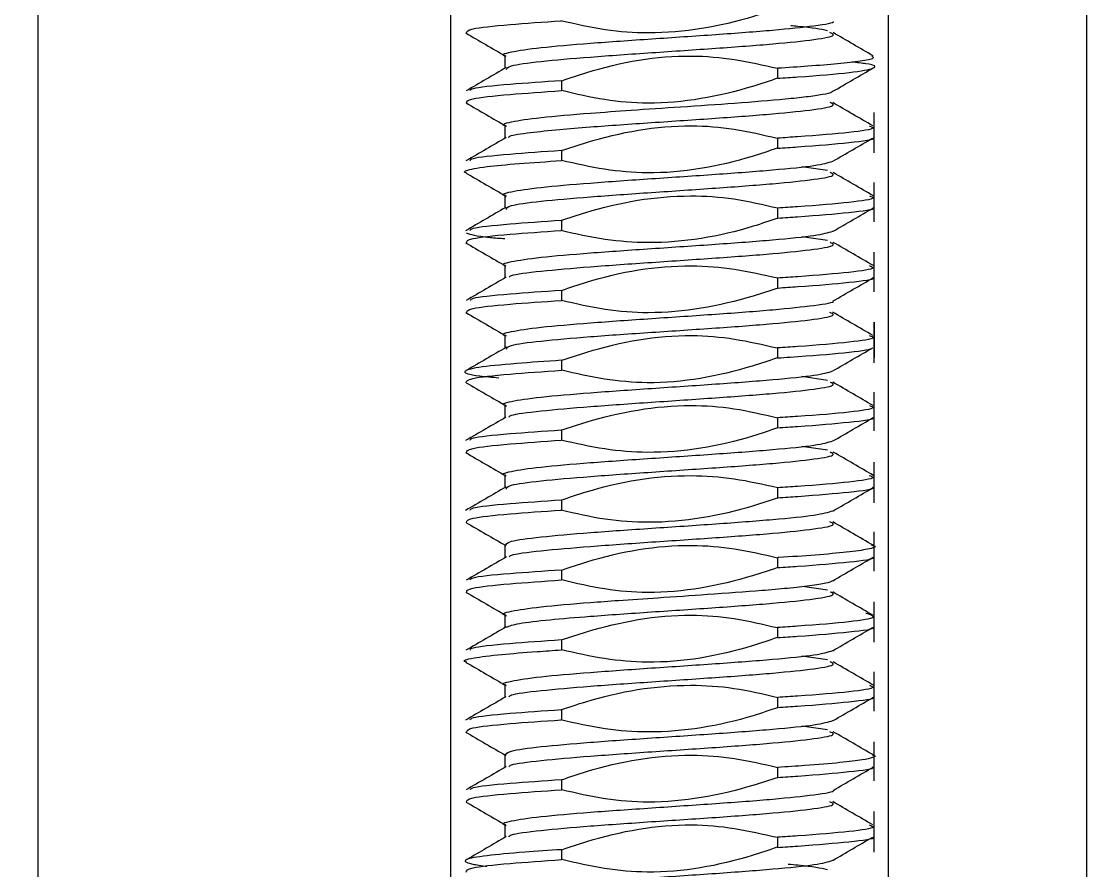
# Model space of a CAD drawing. Header units: millimetres. Extents: x 2 to 1187, y 2 to 839.
# Drawn here: x 188.438 to 190.346, y 438.356 to 439.875 of the extents above; entities that cross this region are included whole.
import ezdxf

# ---------------------------------------------------------------- set-up
doc = ezdxf.new("R2010")
doc.units = ezdxf.units.MM

msp = doc.modelspace()

# ---------------------------------------------------------------- hatches: boundary and pattern name
h = msp.add_hatch()
h.set_pattern_fill('ANSI31', color=256, scale=0.3)
h.paths.add_polyline_path([(600.3858, 723.2245), (600.3858, 724.6149), (599.1608, 724.6149, 0.414214), (598.8858, 724.3399), (598.8858, 719.8899, 0.414214), (599.1608, 719.6149), (600.3858, 719.6149), (600.3858, 721.0053, -0.444966)])
h.paths.add_polyline_path([(648.8858, 724.3399, 0.414214), (648.6108, 724.6149), (647.8858, 724.6149), (647.3858, 724.6149), (647.3858, 723.2245, -0.444966), (647.3858, 721.0053), (647.3858, 719.6149), (648.6108, 719.6149, 0.414214), (648.8858, 719.8899)])
h.paths.add_polyline_path([(648.8858, 681.5899, 0.414214), (648.6108, 681.8649), (647.3858, 681.8649), (647.3858, 680.4745, -0.444966), (647.3858, 678.2553), (647.3858, 676.8649), (648.6108, 676.8649, 0.414214), (648.8858, 677.1399)])
h.paths.add_polyline_path([(600.3858, 678.2553, -0.444966), (600.3858, 680.4745), (600.3858, 681.8649), (599.1608, 681.8649, 0.414214), (598.8858, 681.5899), (598.8858, 677.1399, 0.414214), (599.1608, 676.8649), (600.1358, 676.8649), (600.3858, 676.8649)])
h.paths.add_polyline_path([(204.0979, 197.9237, 0.414214), (203.8229, 198.1987), (203.0979, 198.1987), (202.5979, 198.1987), (202.5979, 196.8084, -0.212442), (203.0916, 195.6987, -0.212442), (202.5979, 194.5891), (202.5979, 193.1987), (203.8229, 193.1987, 0.414214), (204.0979, 193.4737)])
h.paths.add_polyline_path([(155.5979, 198.1987), (154.3729, 198.1987, 0.414214), (154.0979, 197.9237), (154.0979, 193.4737, 0.414214), (154.3729, 193.1987), (155.5979, 193.1987), (155.5979, 194.5891, -0.212442), (155.1041, 195.6987, -0.212442), (155.5979, 196.8084)])
h.paths.add_polyline_path([(155.5979, 154.0584), (155.5979, 155.4487), (154.3729, 155.4487, 0.414214), (154.0979, 155.1737), (154.0979, 150.7237, 0.414214), (154.3729, 150.4487), (155.3479, 150.4487), (155.5979, 150.4487), (155.5979, 151.8391, -0.444966)])
h.paths.add_polyline_path([(204.0979, 155.1737, 0.414214), (203.8229, 155.4487), (202.5979, 155.4487), (202.5979, 154.0584, -0.212442), (203.0916, 152.9487, -0.212442), (202.5979, 151.8391), (202.5979, 150.4487), (203.8229, 150.4487, 0.414214), (204.0979, 150.7237)])
h = msp.add_hatch()
h.set_pattern_fill('ANSI31', color=256, scale=0.3, angle=90)
h.paths.add_polyline_path([(159.0979, 197.9237, 0.414214), (158.8229, 198.1987), (157.5979, 198.1987), (157.5979, 196.8084, -0.212442), (158.0916, 195.6987, -0.212442), (157.5979, 194.5891), (157.5979, 193.1987), (158.8229, 193.1987, 0.414214), (159.0979, 193.4737)])
h.paths.add_polyline_path([(200.5979, 196.8084), (200.5979, 198.1987), (199.3729, 198.1987, 0.414214), (199.0979, 197.9237), (199.0979, 193.4737, 0.414214), (199.3729, 193.1987), (200.3479, 193.1987), (200.5979, 193.1987), (200.5979, 194.5891, -0.444966)])
h.paths.add_polyline_path([(157.5979, 154.0584), (157.5979, 155.4487), (158.8229, 155.4487), (159.0979, 155.4487), (159.0979, 150.4487), (158.8229, 150.4487), (157.5979, 150.4487), (157.5979, 151.8391, 0.444966)])
h.paths.add_polyline_path([(200.5979, 154.0584), (200.5979, 155.4487), (199.3729, 155.4487, 0.414214), (199.0979, 155.1737), (199.0979, 150.7237, 0.414214), (199.3729, 150.4487), (200.5979, 150.4487), (200.5979, 151.8391, -0.444966)])
h.paths.add_polyline_path([(603.8858, 724.3399, 0.414214), (603.6108, 724.6149), (602.3858, 724.6149), (602.3858, 723.2245, -0.444966), (602.3858, 721.0053), (602.3858, 719.6149), (603.6108, 719.6149, 0.414214), (603.8858, 719.8899)])
h.paths.add_polyline_path([(645.3858, 724.6149), (644.1608, 724.6149, 0.414214), (643.8858, 724.3399), (643.8858, 719.8899, 0.414214), (644.1608, 719.6149), (645.1358, 719.6149), (645.3858, 719.6149), (645.3858, 721.0053, -0.444966), (645.3858, 723.2245)])
h.paths.add_polyline_path([(645.3858, 680.4745), (645.3858, 681.8649), (644.1608, 681.8649, 0.414214), (643.8858, 681.5899), (643.8858, 677.1399, 0.414214), (644.1608, 676.8649), (645.3858, 676.8649), (645.3858, 678.2553, -0.444966)])
h.paths.add_polyline_path([(603.8858, 681.5899, 0.414214), (603.6108, 681.8649), (602.6358, 681.8649), (602.3858, 681.8649), (602.3858, 680.4745, -0.444966), (602.3858, 678.2553), (602.3858, 676.8649), (603.6108, 676.8649, 0.414214), (603.8858, 677.1399)])

# ---------------------------------------------------------------- linework, layer by layer
at = {"color": 7, "linetype": 'Continuous', "lineweight": 25}
for p, q in [((188.4678, 440.6266), (188.4678, 435.3766)), ((190.3436, 440.6266), (190.3436, 435.3766)), ((189.206, 440.6203), (189.206, 435.3766)), ((189.9898, 435.3766), (189.9898, 440.6203)), ((189.3035, 439.8147), (189.3035, 439.7911)), ((189.7914, 439.7734), (189.7914, 439.7911)), ((189.4044, 439.769), (189.4044, 439.7511)), ((189.9638, 439.6397), (189.9638, 439.7121)), ((189.3035, 439.6897), (189.3035, 439.666)), ((189.7914, 439.6483), (189.7914, 439.6662)), ((189.4044, 439.644), (189.4044, 439.6262)), ((189.8806, 439.6082), (189.8343, 439.615)), ((189.9638, 439.5168), (189.9638, 439.5871)), ((189.3035, 439.5647), (189.3035, 439.5414)), ((189.7914, 439.5233), (189.7914, 439.5412)), ((189.4044, 439.519), (189.4044, 439.5012)), ((189.8805, 439.4832), (189.8344, 439.49)), ((189.9638, 439.3917), (189.9638, 439.4621)), ((189.3035, 439.4397), (189.3035, 439.4163)), ((189.7914, 439.3983), (189.7914, 439.4161)), ((189.4044, 439.394), (189.4044, 439.3761)), ((189.9638, 439.2733), (189.9638, 439.3371)), ((189.9638, 439.3371), (189.9638, 439.2733)), ((189.9638, 439.2647), (189.9638, 439.3371)), ((189.3035, 439.3147), (189.3035, 439.2909)), ((189.7914, 439.2734), (189.7914, 439.2912)), ((189.4044, 439.269), (189.4044, 439.2511)), ((189.8806, 439.2332), (189.8345, 439.24)), ((189.9638, 439.1427), (189.9638, 439.2121)), ((189.3035, 439.1899), (189.3035, 439.1662)), ((189.7914, 439.1483), (189.7914, 439.1662)), ((189.4044, 439.144), (189.4044, 439.1262)), ((189.8805, 439.1082), (189.8345, 439.115)), ((189.9638, 439.0143), (189.9638, 439.0871)), ((189.3035, 439.0647), (189.3035, 439.0415)), ((189.7914, 439.0233), (189.7914, 439.0412)), ((189.4044, 439.019), (189.4044, 439.0011)), ((189.9638, 438.8922), (189.9638, 438.9621)), ((189.3035, 438.9397), (189.3035, 438.916)), ((189.7914, 438.8984), (189.7914, 438.9161)), ((189.9615, 438.9165), (189.9619, 438.9167)), ((189.4044, 438.894), (189.4044, 438.8761)), ((189.8806, 438.8582), (189.8357, 438.8648)), ((189.9638, 438.7651), (189.9638, 438.8371)), ((189.3035, 438.8148), (189.3035, 438.791)), ((189.7914, 438.7733), (189.7914, 438.7912)), ((189.4044, 438.769), (189.4044, 438.7512)), ((189.8806, 438.7332), (189.8343, 438.74)), ((189.9638, 438.6414), (189.9638, 438.7121)), ((189.3035, 438.6897), (189.3035, 438.6665)), ((189.7914, 438.6483), (189.7914, 438.6662)), ((189.4044, 438.644), (189.4044, 438.6262)), ((189.8805, 438.6082), (189.8345, 438.615)), ((189.9638, 438.5172), (189.9638, 438.5871)), ((189.3035, 438.5647), (189.3035, 438.5413)), ((189.7914, 438.5233), (189.7914, 438.5411)), ((189.4044, 438.519), (189.4044, 438.5011)), ((189.9638, 438.3893), (189.9638, 438.4621)), ((189.3035, 438.4397), (189.3035, 438.4159)), ((189.7914, 438.3981), (189.7914, 438.4162)), ((189.4044, 438.394), (189.4044, 438.3761)), ((189.235, 438.3761), (189.2342, 438.3757))]:
    msp.add_line(p, q, dxfattribs=at)
at = {"color": 7, "linetype": 'Continuous', "lineweight": 18}
msp.add_circle((179.0979, 455.6266), 42.7508, dxfattribs=at)
at = {"color": 7, "linetype": 'Continuous', "lineweight": 25}
msp.add_arc((179.0979, 455.6266), 56.25, 154.83497, 352.33774, dxfattribs=at)
for points, knots in [([(189.7926, 439.8984), (189.7777, 439.8934), (189.703, 439.868), (189.5977, 439.85), (189.4814, 439.858), (189.4299, 439.87), (189.4035, 439.8761)], [0, 0, 0, 0, 0.118954, 0.599022, 0.79519, 1, 1, 1, 1]), ([(189.2349, 439.8543), (189.2353, 439.8567), (189.2363, 439.8618), (189.3016, 439.8691), (189.3717, 439.8739), (189.4041, 439.8761)], [0, 0, 0, 0, 0.33721, 0.694369, 1, 1, 1, 1]), ([(189.3052, 439.8126), (189.3052, 439.8126), (189.2937, 439.8152), (189.3113, 439.8204), (189.3615, 439.8282), (189.453, 439.836), (189.5652, 439.8438), (189.6823, 439.8516), (189.788, 439.8595), (189.8593, 439.8673), (189.8939, 439.8725), (189.8906, 439.8751), (189.8906, 439.8751)], [0, 0, 0, 0, 0.000035, 0.124995, 0.249955, 0.374914, 0.499874, 0.624834, 0.749794, 0.874754, 0.999714, 1, 1, 1, 1]), ([(189.8805, 439.8583), (189.8678, 439.8609), (189.8534, 439.8638), (189.8189, 439.8668), (189.8146, 439.8672)], [0, 0, 0, 0, 0.874399, 1, 1, 1, 1]), ([(189.2333, 439.8543), (189.2453, 439.8473), (189.2692, 439.8334), (189.2932, 439.8195), (189.3052, 439.8126)], [0, 0, 0, 0, 0.500254, 1, 1, 1, 1]), ([(189.3065, 439.7888), (189.3068, 439.7911), (189.3077, 439.796), (189.3632, 439.8035), (189.4527, 439.8113), (189.5654, 439.8192), (189.6827, 439.827), (189.7876, 439.8348), (189.8617, 439.8426), (189.8972, 439.8493), (189.8881, 439.8534), (189.8848, 439.8549)], [0, 0, 0, 0, 0.10335, 0.221723, 0.340097, 0.45846, 0.576822, 0.695185, 0.813546, 0.931907, 1, 1, 1, 1]), ([(189.962, 439.8133), (189.9501, 439.8203), (189.9261, 439.8342), (189.9022, 439.8481), (189.8903, 439.855)], [0, 0, 0, 0, 0.5001656, 1, 1, 1, 1]), ([(189.4054, 439.769), (189.4202, 439.7741), (189.4949, 439.7996), (189.6001, 439.8183), (189.7151, 439.8084), (189.7655, 439.7969), (189.7909, 439.7911)], [0, 0, 0, 0, 0.119995, 0.604701, 0.800372, 1, 1, 1, 1]), ([(189.9597, 439.8133), (189.9616, 439.8119), (189.9658, 439.8087), (189.9428, 439.804), (189.902, 439.7993), (189.8503, 439.795), (189.8097, 439.7923), (189.7913, 439.7911)], [0, 0, 0, 0, 0.194868, 0.422979, 0.636227, 0.834597, 1, 1, 1, 1]), ([(189.3059, 439.7925), (189.294, 439.7856), (189.2701, 439.7717), (189.2462, 439.7578), (189.2342, 439.7508)], [0, 0, 0, 0, 0.499799, 1, 1, 1, 1]), ([(189.7913, 439.7734), (189.8035, 439.7742), (189.8551, 439.7775), (189.9277, 439.7836), (189.9691, 439.7914), (189.9664, 439.7976), (189.933, 439.8012), (189.9238, 439.8022)], [0, 0, 0, 0, 0.083712, 0.354673, 0.625632, 0.896591, 1, 1, 1, 1]), ([(189.8902, 439.75), (189.9022, 439.757), (189.9261, 439.7709), (189.95, 439.7848), (189.962, 439.7917)], [0, 0, 0, 0, 0.49973, 1, 1, 1, 1]), ([(189.4047, 439.769), (189.3724, 439.7668), (189.3026, 439.7619), (189.2442, 439.7559), (189.2417, 439.7521), (189.2409, 439.7509)], [0, 0, 0, 0, 0.370085, 0.800578, 1, 1, 1, 1]), ([(189.7911, 439.7733), (189.7763, 439.7683), (189.7014, 439.7434), (189.5966, 439.7238), (189.4814, 439.7333), (189.4308, 439.7452), (189.4053, 439.7512)], [0, 0, 0, 0, 0.119884, 0.603492, 0.799483, 1, 1, 1, 1]), ([(189.2346, 439.7291), (189.2351, 439.7316), (189.236, 439.7367), (189.3017, 439.7441), (189.3721, 439.7489), (189.4047, 439.7512)], [0, 0, 0, 0, 0.341021, 0.695427, 1, 1, 1, 1]), ([(189.3056, 439.6875), (189.3054, 439.6875), (189.2937, 439.6902), (189.3113, 439.6954), (189.3616, 439.7032), (189.4435, 439.7102), (189.5317, 439.7165), (189.6213, 439.7225), (189.7195, 439.7292), (189.7953, 439.7353), (189.8448, 439.7405), (189.873, 439.7447), (189.8884, 439.7479), (189.8891, 439.7497), (189.8893, 439.7501)], [0, 0, 0, 0, 0.001468, 0.125966, 0.250463, 0.374961, 0.459323, 0.555188, 0.662524, 0.781297, 0.84528, 0.912153, 0.981913, 1, 1, 1, 1]), ([(189.2342, 439.7291), (189.2462, 439.7222), (189.2701, 439.7083), (189.294, 439.6944), (189.306, 439.6874)], [0, 0, 0, 0, 0.5002502, 1, 1, 1, 1]), ([(189.3098, 439.6672), (189.31, 439.6681), (189.3106, 439.6712), (189.3444, 439.676), (189.3959, 439.6815), (189.4682, 439.6874), (189.565, 439.6941), (189.6823, 439.7019), (189.7873, 439.7097), (189.8615, 439.7175), (189.897, 439.7242), (189.8882, 439.7283), (189.885, 439.7297)], [0, 0, 0, 0, 0.0440608, 0.1465094, 0.2340712, 0.3066979, 0.4313787, 0.5560695, 0.6807608, 0.8054526, 0.9301449, 1, 1, 1, 1]), ([(189.9615, 439.6882), (189.9496, 439.6951), (189.9257, 439.709), (189.9018, 439.7229), (189.8898, 439.7299)], [0, 0, 0, 0, 0.500247, 1, 1, 1, 1]), ([(189.4048, 439.644), (189.4196, 439.649), (189.4944, 439.6739), (189.5993, 439.6935), (189.7144, 439.684), (189.7649, 439.6721), (189.7905, 439.6661)], [0, 0, 0, 0, 0.119924, 0.60371, 0.799646, 1, 1, 1, 1]), ([(189.9551, 439.6883), (189.9587, 439.6869), (189.9693, 439.683), (189.9251, 439.6764), (189.855, 439.6704), (189.8033, 439.667), (189.7911, 439.6662)], [0, 0, 0, 0, 0.184317, 0.537759, 0.891202, 1, 1, 1, 1]), ([(189.3056, 439.6673), (189.2937, 439.6603), (189.2698, 439.6464), (189.2458, 439.6325), (189.2338, 439.6256)], [0, 0, 0, 0, 0.49973, 1, 1, 1, 1]), ([(189.791, 439.6483), (189.8033, 439.6491), (189.8551, 439.6524), (189.9226, 439.6585), (189.9659, 439.6637), (189.9614, 439.6664), (189.9613, 439.6664)], [0, 0, 0, 0, 0.132139, 0.56135, 0.990562, 1, 1, 1, 1]), ([(189.8898, 439.6248), (189.9018, 439.6318), (189.9255, 439.6455), (189.9492, 439.6593), (189.9609, 439.6661)], [0, 0, 0, 0, 0.504156, 1, 1, 1, 1]), ([(189.4045, 439.644), (189.3722, 439.6418), (189.3023, 439.6369), (189.2436, 439.6307), (189.2413, 439.6269), (189.2405, 439.6256)], [0, 0, 0, 0, 0.365616, 0.790142, 1, 1, 1, 1]), ([(189.7904, 439.6483), (189.7755, 439.6432), (189.7008, 439.6178), (189.5957, 439.599), (189.4807, 439.6089), (189.4304, 439.6204), (189.4049, 439.6262)], [0, 0, 0, 0, 0.120029, 0.60484, 0.800501, 1, 1, 1, 1]), ([(189.2347, 439.6039), (189.2343, 439.604), (189.2287, 439.6055), (189.234, 439.6093), (189.2618, 439.6149), (189.3247, 439.6208), (189.3783, 439.6244), (189.4046, 439.6262)], [0, 0, 0, 0, 0.0146, 0.198751, 0.514193, 0.761346, 1, 1, 1, 1]), ([(189.3061, 439.5623), (189.3058, 439.5624), (189.2938, 439.5651), (189.3111, 439.5704), (189.3614, 439.5782), (189.4528, 439.586), (189.5649, 439.5939), (189.6826, 439.6017), (189.7865, 439.6095), (189.8644, 439.6173), (189.8815, 439.6224), (189.8899, 439.625)], [0, 0, 0, 0, 0.003081, 0.127981, 0.252883, 0.377785, 0.5027, 0.627615, 0.752529, 0.877442, 1, 1, 1, 1]), ([(189.234, 439.6039), (189.2459, 439.5969), (189.2699, 439.5831), (189.2938, 439.5691), (189.3057, 439.5622)], [0, 0, 0, 0, 0.500175, 1, 1, 1, 1]), ([(189.306, 439.5385), (189.3063, 439.5409), (189.307, 439.5459), (189.363, 439.5535), (189.4525, 439.5613), (189.5651, 439.5692), (189.6824, 439.577), (189.7874, 439.5848), (189.8614, 439.5926), (189.8968, 439.5992), (189.8882, 439.6032), (189.8852, 439.6046)], [0, 0, 0, 0, 0.108617, 0.226911, 0.345204, 0.463498, 0.581791, 0.700085, 0.818378, 0.936672, 1, 1, 1, 1]), ([(189.9625, 439.563), (189.9505, 439.57), (189.9265, 439.5839), (189.9026, 439.5978), (189.8906, 439.6047)], [0, 0, 0, 0, 0.5002591, 1, 1, 1, 1]), ([(189.4032, 439.5189), (189.4181, 439.5239), (189.4928, 439.5492), (189.598, 439.5673), (189.7141, 439.5594), (189.7654, 439.5475), (189.7914, 439.5414)], [0, 0, 0, 0, 0.119205, 0.600257, 0.79685, 1, 1, 1, 1]), ([(189.9554, 439.5631), (189.9588, 439.5618), (189.9691, 439.5579), (189.925, 439.5513), (189.855, 439.5453), (189.8035, 439.542), (189.7914, 439.5412)], [0, 0, 0, 0, 0.1784759, 0.5349201, 0.8913643, 1, 1, 1, 1]), ([(189.3048, 439.5422), (189.2928, 439.5353), (189.2688, 439.5214), (189.2449, 439.5075), (189.2329, 439.5005)], [0, 0, 0, 0, 0.499787, 1, 1, 1, 1]), ([(189.7916, 439.5234), (189.8036, 439.5241), (189.8552, 439.5275), (189.9226, 439.5335), (189.9658, 439.5388), (189.9614, 439.5414), (189.9614, 439.5415)], [0, 0, 0, 0, 0.130471, 0.561155, 0.991839, 1, 1, 1, 1]), ([(189.8906, 439.4998), (189.9025, 439.5068), (189.9265, 439.5206), (189.9504, 439.5345), (189.9624, 439.5415)], [0, 0, 0, 0, 0.499837, 1, 1, 1, 1]), ([(189.404, 439.519), (189.3719, 439.5167), (189.3023, 439.5119), (189.2436, 439.5058), (189.2412, 439.5019), (189.2404, 439.5006)], [0, 0, 0, 0, 0.363418, 0.788118, 1, 1, 1, 1]), ([(189.792, 439.5234), (189.7772, 439.5183), (189.7025, 439.4926), (189.5971, 439.475), (189.481, 439.4834), (189.4295, 439.4951), (189.4032, 439.5011)], [0, 0, 0, 0, 0.1190384, 0.5998773, 0.7955479, 1, 1, 1, 1]), ([(189.2348, 439.4792), (189.2352, 439.4817), (189.2361, 439.4868), (189.3014, 439.4941), (189.3716, 439.4989), (189.404, 439.5011)], [0, 0, 0, 0, 0.338503, 0.694913, 1, 1, 1, 1]), ([(189.3052, 439.4376), (189.3052, 439.4376), (189.2937, 439.4402), (189.3113, 439.4454), (189.3614, 439.4532), (189.4529, 439.461), (189.5649, 439.4688), (189.6826, 439.4766), (189.7864, 439.4845), (189.8644, 439.4922), (189.8815, 439.4974), (189.89, 439.5)], [0, 0, 0, 0, 0.000181, 0.12542, 0.250659, 0.375899, 0.501138, 0.626377, 0.751616, 0.876856, 1, 1, 1, 1]), ([(189.2342, 439.4967), (189.2421, 439.4941), (189.2524, 439.4907), (189.2941, 439.4873), (189.3034, 439.4866)], [0, 0, 0, 0, 0.7765809, 1, 1, 1, 1]), ([(189.3111, 439.4174), (189.3117, 439.4185), (189.3138, 439.4222), (189.3642, 439.4285), (189.4524, 439.4363), (189.5655, 439.4442), (189.6826, 439.452), (189.7876, 439.4598), (189.8616, 439.4676), (189.8971, 439.4743), (189.8881, 439.4784), (189.8849, 439.4798)], [0, 0, 0, 0, 0.052343, 0.177589, 0.302836, 0.428082, 0.553328, 0.678574, 0.803821, 0.929067, 1, 1, 1, 1]), ([(189.9625, 439.4383), (189.9505, 439.4452), (189.9266, 439.4591), (189.9026, 439.473), (189.8907, 439.4799)], [0, 0, 0, 0, 0.500158, 1, 1, 1, 1]), ([(189.2329, 439.4792), (189.2449, 439.4723), (189.2689, 439.4584), (189.2929, 439.4445), (189.3049, 439.4375)], [0, 0, 0, 0, 0.500211, 1, 1, 1, 1]), ([(189.4047, 439.394), (189.4195, 439.3991), (189.4942, 439.4248), (189.5996, 439.4428), (189.7149, 439.4335), (189.7657, 439.4221), (189.7914, 439.4163)], [0, 0, 0, 0, 0.119663, 0.603197, 0.798999, 1, 1, 1, 1]), ([(189.9549, 439.4383), (189.9587, 439.4369), (189.9694, 439.4329), (189.9253, 439.4263), (189.8552, 439.4203), (189.8036, 439.4169), (189.7914, 439.4161)], [0, 0, 0, 0, 0.187493, 0.539635, 0.891778, 1, 1, 1, 1]), ([(189.3056, 439.4176), (189.2937, 439.4106), (189.2698, 439.3967), (189.2458, 439.3828), (189.2339, 439.3759)], [0, 0, 0, 0, 0.499828, 1, 1, 1, 1]), ([(189.7917, 439.3983), (189.8037, 439.3991), (189.8554, 439.4025), (189.9231, 439.4085), (189.9661, 439.4139), (189.9612, 439.4166), (189.9609, 439.4168)], [0, 0, 0, 0, 0.129028, 0.551591, 0.974154, 1, 1, 1, 1]), ([(189.8906, 439.3751), (189.9026, 439.3821), (189.9266, 439.396), (189.9506, 439.4099), (189.9626, 439.4168)], [0, 0, 0, 0, 0.499739, 1, 1, 1, 1]), ([(189.4045, 439.394), (189.3723, 439.3917), (189.3026, 439.3869), (189.2444, 439.3809), (189.2418, 439.3771), (189.241, 439.3759)], [0, 0, 0, 0, 0.370915, 0.803102, 1, 1, 1, 1]), ([(189.792, 439.3983), (189.7772, 439.3934), (189.7024, 439.3684), (189.5974, 439.3495), (189.4816, 439.3579), (189.4305, 439.37), (189.4045, 439.3761)], [0, 0, 0, 0, 0.11939, 0.600979, 0.797283, 1, 1, 1, 1]), ([(189.2348, 439.3543), (189.2353, 439.3567), (189.2363, 439.3618), (189.3017, 439.3691), (189.372, 439.3739), (189.4044, 439.3761)], [0, 0, 0, 0, 0.3373723, 0.6940569, 1, 1, 1, 1]), ([(189.3054, 439.3125), (189.3053, 439.3126), (189.2937, 439.3152), (189.3113, 439.3204), (189.3616, 439.3282), (189.4531, 439.336), (189.5653, 439.3438), (189.6825, 439.3516), (189.7881, 439.3595), (189.8594, 439.3673), (189.894, 439.3725), (189.8906, 439.3751), (189.8906, 439.3751)], [0, 0, 0, 0, 0.000725, 0.125604, 0.250483, 0.375362, 0.500241, 0.62512, 0.749999, 0.874878, 0.999757, 1, 1, 1, 1]), ([(189.2338, 439.3542), (189.2458, 439.3473), (189.2697, 439.3334), (189.2937, 439.3195), (189.3056, 439.3125)], [0, 0, 0, 0, 0.500273, 1, 1, 1, 1]), ([(189.3065, 439.2888), (189.3068, 439.2911), (189.3076, 439.296), (189.3631, 439.3035), (189.4525, 439.3114), (189.5652, 439.3191), (189.6825, 439.3268), (189.7875, 439.3346), (189.8616, 439.3424), (189.8972, 439.3491), (189.8881, 439.3532), (189.8848, 439.3547)], [0, 0, 0, 0, 0.103617, 0.221935, 0.340253, 0.458546, 0.576864, 0.695185, 0.813507, 0.931831, 1, 1, 1, 1]), ([(189.9615, 439.3133), (189.9496, 439.3203), (189.9257, 439.3342), (189.9018, 439.3481), (189.8898, 439.355)], [0, 0, 0, 0, 0.500208, 1, 1, 1, 1]), ([(189.4054, 439.269), (189.4203, 439.274), (189.495, 439.2992), (189.5999, 439.3187), (189.7147, 439.3086), (189.765, 439.297), (189.7903, 439.2911)], [0, 0, 0, 0, 0.120172, 0.605215, 0.800741, 1, 1, 1, 1]), ([(189.9549, 439.3134), (189.9587, 439.312), (189.9695, 439.308), (189.9253, 439.3014), (189.8551, 439.2954), (189.8033, 439.292), (189.791, 439.2912)], [0, 0, 0, 0, 0.1886089, 0.5398878, 0.8911675, 1, 1, 1, 1]), ([(189.306, 439.2924), (189.294, 439.2854), (189.2701, 439.2715), (189.2462, 439.2576), (189.2342, 439.2507)], [0, 0, 0, 0, 0.4997504, 1, 1, 1, 1]), ([(189.791, 439.2733), (189.7987, 439.2738), (189.846, 439.2769), (189.9168, 439.2826), (189.9583, 439.2882), (189.9603, 439.2912), (189.9606, 439.2916)], [0, 0, 0, 0, 0.082298, 0.505464, 0.935149, 1, 1, 1, 1]), ([(189.8898, 439.2499), (189.9018, 439.2569), (189.9257, 439.2708), (189.9496, 439.2847), (189.9616, 439.2916)], [0, 0, 0, 0, 0.499752, 1, 1, 1, 1]), ([(189.7904, 439.2733), (189.7755, 439.2683), (189.7007, 439.2431), (189.5959, 439.2236), (189.481, 439.2338), (189.4308, 439.2454), (189.4055, 439.2512)], [0, 0, 0, 0, 0.120176, 0.605255, 0.80078, 1, 1, 1, 1]), ([(189.4047, 439.269), (189.3766, 439.2671), (189.3137, 439.2628), (189.2486, 439.2561), (189.2248, 439.2487), (189.2401, 439.2426), (189.2803, 439.2389), (189.2925, 439.2378)], [0, 0, 0, 0, 0.183338, 0.410677, 0.647229, 0.892981, 1, 1, 1, 1]), ([(189.2344, 439.2289), (189.2348, 439.2315), (189.2356, 439.2367), (189.3016, 439.2441), (189.3721, 439.2489), (189.4048, 439.2512)], [0, 0, 0, 0, 0.3450417, 0.696817, 1, 1, 1, 1]), ([(189.3059, 439.1876), (189.3057, 439.1877), (189.2938, 439.1903), (189.3112, 439.1955), (189.3614, 439.2033), (189.4228, 439.2084), (189.49, 439.2136), (189.5653, 439.2189), (189.6828, 439.2267), (189.7866, 439.2345), (189.8647, 439.2423), (189.8817, 439.2474), (189.8902, 439.25)], [0, 0, 0, 0, 0.00255, 0.127438, 0.252323, 0.377146, 0.377161, 0.502045, 0.626929, 0.751812, 0.876695, 1, 1, 1, 1]), ([(189.2343, 439.229), (189.2462, 439.222), (189.2701, 439.2081), (189.294, 439.1942), (189.306, 439.1873)], [0, 0, 0, 0, 0.500205, 1, 1, 1, 1]), ([(189.3105, 439.1671), (189.3111, 439.1683), (189.313, 439.1721), (189.3638, 439.1785), (189.4522, 439.1863), (189.5651, 439.1942), (189.6823, 439.202), (189.7873, 439.2098), (189.8614, 439.2176), (189.8969, 439.2242), (189.8882, 439.2282), (189.8852, 439.2296)], [0, 0, 0, 0, 0.058391, 0.18328, 0.30817, 0.433059, 0.557949, 0.682838, 0.807727, 0.932617, 1, 1, 1, 1]), ([(189.962, 439.188), (189.95, 439.195), (189.9261, 439.2089), (189.9022, 439.2228), (189.8902, 439.2298)], [0, 0, 0, 0, 0.500273, 1, 1, 1, 1]), ([(189.4037, 439.144), (189.4186, 439.1489), (189.4934, 439.1739), (189.5983, 439.1928), (189.7142, 439.1844), (189.7653, 439.1723), (189.7913, 439.1662)], [0, 0, 0, 0, 0.11936, 0.60083, 0.797143, 1, 1, 1, 1]), ([(189.9553, 439.1881), (189.9588, 439.1868), (189.9691, 439.1829), (189.925, 439.1763), (189.855, 439.1703), (189.8034, 439.167), (189.7914, 439.1662)], [0, 0, 0, 0, 0.179128, 0.53529, 0.891453, 1, 1, 1, 1]), ([(189.3051, 439.1672), (189.2932, 439.1603), (189.2692, 439.1464), (189.2452, 439.1325), (189.2332, 439.1255)], [0, 0, 0, 0, 0.499746, 1, 1, 1, 1]), ([(189.7913, 439.1483), (189.8034, 439.1491), (189.8552, 439.1525), (189.9225, 439.1585), (189.9658, 439.1638), (189.9615, 439.1664), (189.9614, 439.1664)], [0, 0, 0, 0, 0.131585, 0.562509, 0.993432, 1, 1, 1, 1]), ([(189.8902, 439.1248), (189.9022, 439.1317), (189.9261, 439.1456), (189.95, 439.1595), (189.962, 439.1665)], [0, 0, 0, 0, 0.499835, 1, 1, 1, 1]), ([(189.4041, 439.144), (189.3719, 439.1417), (189.3022, 439.1369), (189.2435, 439.1308), (189.2412, 439.1269), (189.2404, 439.1256)], [0, 0, 0, 0, 0.363606, 0.78741, 1, 1, 1, 1]), ([(189.7911, 439.1483), (189.7763, 439.1432), (189.7016, 439.1175), (189.5963, 439.0996), (189.4807, 439.1088), (189.4298, 439.1203), (189.4039, 439.1261)], [0, 0, 0, 0, 0.119498, 0.602364, 0.797941, 1, 1, 1, 1]), ([(189.2347, 439.1041), (189.2351, 439.1066), (189.2359, 439.1117), (189.3014, 439.1191), (189.3717, 439.1239), (189.4042, 439.1262)], [0, 0, 0, 0, 0.340786, 0.695474, 1, 1, 1, 1]), ([(189.3054, 439.0625), (189.3053, 439.0626), (189.2937, 439.0652), (189.3112, 439.0704), (189.3614, 439.0782), (189.4528, 439.086), (189.5649, 439.0938), (189.6826, 439.1016), (189.7864, 439.1095), (189.8644, 439.1172), (189.8814, 439.1224), (189.8899, 439.1249)], [0, 0, 0, 0, 0.000711, 0.125934, 0.251157, 0.37638, 0.501603, 0.626826, 0.752049, 0.877272, 1, 1, 1, 1]), ([(189.2331, 439.1041), (189.245, 439.0972), (189.269, 439.0833), (189.2929, 439.0694), (189.3049, 439.0625)], [0, 0, 0, 0, 0.500151, 1, 1, 1, 1]), ([(189.3061, 439.0386), (189.3064, 439.041), (189.3072, 439.046), (189.3631, 439.0535), (189.4526, 439.0613), (189.5653, 439.0692), (189.6825, 439.077), (189.7875, 439.0848), (189.8615, 439.0926), (189.897, 439.0992), (189.8882, 439.1033), (189.885, 439.1047)], [0, 0, 0, 0, 0.107423, 0.225586, 0.343749, 0.461913, 0.580076, 0.698239, 0.816403, 0.934566, 1, 1, 1, 1]), ([(189.9627, 439.0632), (189.9507, 439.0701), (189.9267, 439.084), (189.9028, 439.0979), (189.8908, 439.1049)], [0, 0, 0, 0, 0.5001965, 1, 1, 1, 1]), ([(189.4038, 439.0189), (189.4187, 439.024), (189.4933, 439.0497), (189.5987, 439.0674), (189.7144, 439.0589), (189.7655, 439.0474), (189.7914, 439.0415)], [0, 0, 0, 0, 0.119401, 0.601725, 0.797937, 1, 1, 1, 1]), ([(189.9551, 439.0632), (189.9587, 439.0619), (189.9693, 439.0579), (189.9252, 439.0513), (189.8551, 439.0453), (189.8035, 439.0419), (189.7914, 439.0412)], [0, 0, 0, 0, 0.184323, 0.538016, 0.891708, 1, 1, 1, 1]), ([(189.305, 439.0424), (189.293, 439.0354), (189.2691, 439.0215), (189.2451, 439.0076), (189.2332, 439.0007)], [0, 0, 0, 0, 0.499851, 1, 1, 1, 1]), ([(189.7918, 439.0234), (189.8038, 439.0241), (189.8554, 439.0275), (189.9228, 439.0335), (189.966, 439.0388), (189.9613, 439.0415), (189.9611, 439.0416)], [0, 0, 0, 0, 0.129135, 0.555913, 0.98269, 1, 1, 1, 1]), ([(189.8908, 439), (189.9028, 439.0069), (189.9267, 439.0208), (189.9507, 439.0347), (189.9627, 439.0416)], [0, 0, 0, 0, 0.4997937, 1, 1, 1, 1]), ([(189.7926, 439.0234), (189.7777, 439.0184), (189.7029, 438.9931), (189.5978, 438.975), (189.4815, 438.9829), (189.43, 438.995), (189.4037, 439.0011)], [0, 0, 0, 0, 0.118985, 0.599129, 0.795356, 1, 1, 1, 1]), ([(189.4042, 439.019), (189.3721, 439.0167), (189.3024, 439.0119), (189.244, 439.0058), (189.2415, 439.002), (189.2407, 439.0007)], [0, 0, 0, 0, 0.366829, 0.795272, 1, 1, 1, 1]), ([(189.2349, 438.9793), (189.2354, 438.9817), (189.2364, 438.9868), (189.3016, 438.9941), (189.3717, 438.9989), (189.4041, 439.0011)], [0, 0, 0, 0, 0.336435, 0.693978, 1, 1, 1, 1]), ([(189.3052, 438.9376), (189.3054, 438.9402), (189.3059, 438.9454), (189.363, 438.9532), (189.4526, 438.961), (189.5652, 438.9688), (189.6827, 438.9766), (189.7866, 438.9845), (189.8647, 438.9923), (189.8819, 438.9975), (189.8904, 439)], [0, 0, 0, 0, 0.124843, 0.249967, 0.375092, 0.500216, 0.625341, 0.750466, 0.87559, 1, 1, 1, 1]), ([(189.2333, 438.9793), (189.2453, 438.9723), (189.2693, 438.9585), (189.2932, 438.9445), (189.3052, 438.9376)], [0, 0, 0, 0, 0.500258, 1, 1, 1, 1]), ([(189.311, 438.9174), (189.3116, 438.9185), (189.3137, 438.9222), (189.3641, 438.9285), (189.4524, 438.9363), (189.5655, 438.9442), (189.6826, 438.952), (189.7876, 438.9598), (189.8617, 438.9676), (189.8972, 438.9744), (189.8881, 438.9785), (189.8847, 438.98)], [0, 0, 0, 0, 0.05305, 0.178014, 0.302979, 0.427929, 0.552878, 0.677826, 0.802774, 0.927722, 1, 1, 1, 1]), ([(189.9619, 438.9383), (189.9499, 438.9453), (189.926, 438.9592), (189.9021, 438.9731), (189.8902, 438.98)], [0, 0, 0, 0, 0.500168, 1, 1, 1, 1]), ([(189.4054, 438.894), (189.4203, 438.8991), (189.495, 438.9245), (189.6001, 438.9433), (189.715, 438.9334), (189.7654, 438.9219), (189.7908, 438.9161)], [0, 0, 0, 0, 0.120048, 0.60492, 0.800573, 1, 1, 1, 1]), ([(189.959, 438.9384), (189.9606, 438.938), (189.9704, 438.9356), (189.956, 438.9314), (189.9195, 438.926), (189.8625, 438.9209), (189.8159, 438.9177), (189.7917, 438.9162), (189.7912, 438.9161)], [0, 0, 0, 0, 0.053105, 0.318629, 0.564274, 0.79001, 0.995808, 1, 1, 1, 1]), ([(189.306, 438.9175), (189.2941, 438.9106), (189.2702, 438.8966), (189.2462, 438.8828), (189.2343, 438.8758)], [0, 0, 0, 0, 0.4997893, 1, 1, 1, 1]), ([(189.7913, 438.8984), (189.8035, 438.8992), (189.8554, 438.9025), (189.9231, 438.9086), (189.9661, 438.9139), (189.9612, 438.9167), (189.961, 438.9168)], [0, 0, 0, 0, 0.13085, 0.554228, 0.977606, 1, 1, 1, 1]), ([(189.8901, 438.875), (189.9021, 438.882), (189.9258, 438.8958), (189.9494, 438.9095), (189.9612, 438.9163)], [0, 0, 0, 0, 0.505237, 1, 1, 1, 1]), ([(189.4047, 438.894), (189.3724, 438.8918), (189.3026, 438.8871), (189.2442, 438.8811), (189.2417, 438.8774), (189.2409, 438.8762)], [0, 0, 0, 0, 0.370206, 0.800525, 1, 1, 1, 1]), ([(189.791, 438.8983), (189.7761, 438.8933), (189.7013, 438.8684), (189.5965, 438.8488), (189.4813, 438.8584), (189.4309, 438.8702), (189.4054, 438.8762)], [0, 0, 0, 0, 0.1199481, 0.6038415, 0.7997416, 1, 1, 1, 1]), ([(189.2346, 438.8541), (189.235, 438.8566), (189.2359, 438.8617), (189.3017, 438.8691), (189.3721, 438.8739), (189.4047, 438.8762)], [0, 0, 0, 0, 0.341469, 0.6955, 1, 1, 1, 1]), ([(189.3056, 438.8125), (189.3055, 438.8126), (189.2938, 438.8152), (189.3113, 438.8204), (189.3615, 438.8282), (189.4373, 438.8347), (189.5112, 438.8401), (189.5823, 438.8449), (189.6723, 438.851), (189.7521, 438.8567), (189.8114, 438.8619), (189.851, 438.8663), (189.8804, 438.8708), (189.887, 438.8738), (189.8902, 438.8753)], [0, 0, 0, 0, 0.001619, 0.125721, 0.249823, 0.373901, 0.432532, 0.509957, 0.606111, 0.720907, 0.785597, 0.854987, 0.929073, 1, 1, 1, 1]), ([(189.2342, 438.8541), (189.2462, 438.8472), (189.2701, 438.8333), (189.294, 438.8194), (189.306, 438.8124)], [0, 0, 0, 0, 0.500244, 1, 1, 1, 1]), ([(189.3058, 438.7919), (189.3115, 438.7941), (189.3229, 438.7986), (189.3794, 438.805), (189.4601, 438.8119), (189.565, 438.8191), (189.6823, 438.8269), (189.7873, 438.8347), (189.8614, 438.8425), (189.897, 438.8492), (189.8882, 438.8533), (189.885, 438.8547)], [0, 0, 0, 0, 0.10557, 0.211249, 0.309482, 0.433686, 0.557938, 0.682192, 0.806445, 0.930699, 1, 1, 1, 1]), ([(189.9616, 438.8132), (189.9496, 438.8201), (189.9257, 438.834), (189.9018, 438.8479), (189.8898, 438.8549)], [0, 0, 0, 0, 0.500252, 1, 1, 1, 1]), ([(189.4046, 438.769), (189.4195, 438.774), (189.4943, 438.7989), (189.5991, 438.8184), (189.7144, 438.809), (189.765, 438.7971), (189.7905, 438.7911)], [0, 0, 0, 0, 0.119857, 0.603352, 0.799373, 1, 1, 1, 1]), ([(189.9491, 438.817), (189.9573, 438.8144), (189.9736, 438.8092), (189.9263, 438.8014), (189.8549, 438.7954), (189.8032, 438.792), (189.7911, 438.7912)], [0, 0, 0, 0, 0.302374, 0.604748, 0.907123, 1, 1, 1, 1]), ([(189.3056, 438.7923), (189.2936, 438.7853), (189.2697, 438.7714), (189.2457, 438.7575), (189.2337, 438.7505)], [0, 0, 0, 0, 0.4997168, 1, 1, 1, 1]), ([(189.7911, 438.7733), (189.8033, 438.7741), (189.8551, 438.7774), (189.9226, 438.7835), (189.9658, 438.7887), (189.9615, 438.7914), (189.9614, 438.7914)], [0, 0, 0, 0, 0.132265, 0.562278, 0.992293, 1, 1, 1, 1]), ([(189.8898, 438.7498), (189.9018, 438.7567), (189.9255, 438.7705), (189.9492, 438.7843), (189.961, 438.7912)], [0, 0, 0, 0, 0.503437, 1, 1, 1, 1]), ([(189.4045, 438.769), (189.3721, 438.7668), (189.3022, 438.7619), (189.2435, 438.7557), (189.2412, 438.7518), (189.2404, 438.7505)], [0, 0, 0, 0, 0.365025, 0.788837, 1, 1, 1, 1]), ([(189.7904, 438.7733), (189.7756, 438.7682), (189.7009, 438.7427), (189.5957, 438.7241), (189.4807, 438.734), (189.4303, 438.7454), (189.4048, 438.7512)], [0, 0, 0, 0, 0.119973, 0.604604, 0.800278, 1, 1, 1, 1]), ([(189.2351, 438.729), (189.2343, 438.7292), (189.2256, 438.7319), (189.241, 438.7366), (189.2901, 438.7428), (189.3491, 438.7475), (189.3897, 438.7502), (189.4045, 438.7512)], [0, 0, 0, 0, 0.03378, 0.36005, 0.638153, 0.867883, 1, 1, 1, 1]), ([(189.3059, 438.6874), (189.3057, 438.6874), (189.2938, 438.6901), (189.3111, 438.6954), (189.3614, 438.7032), (189.4528, 438.711), (189.5649, 438.7189), (189.6826, 438.7267), (189.7864, 438.7345), (189.8644, 438.7423), (189.8814, 438.7474), (189.8899, 438.75)], [0, 0, 0, 0, 0.00263, 0.127622, 0.252614, 0.377607, 0.502609, 0.62761, 0.752611, 0.877611, 1, 1, 1, 1]), ([(189.2338, 438.7289), (189.2458, 438.722), (189.2697, 438.7081), (189.2936, 438.6942), (189.3056, 438.6873)], [0, 0, 0, 0, 0.500169, 1, 1, 1, 1]), ([(189.3107, 438.6671), (189.3113, 438.6683), (189.3132, 438.6721), (189.364, 438.6785), (189.4523, 438.6863), (189.5652, 438.6942), (189.6824, 438.702), (189.7874, 438.7098), (189.8614, 438.7176), (189.8968, 438.7242), (189.8882, 438.7282), (189.8853, 438.7296)], [0, 0, 0, 0, 0.05723, 0.182406, 0.307582, 0.432757, 0.557933, 0.683109, 0.808284, 0.93346, 1, 1, 1, 1]), ([(189.9626, 438.688), (189.9506, 438.695), (189.9267, 438.7088), (189.9027, 438.7227), (189.8907, 438.7297)], [0, 0, 0, 0, 0.500257, 1, 1, 1, 1]), ([(189.4032, 438.6439), (189.4181, 438.649), (189.4928, 438.6743), (189.5981, 438.6923), (189.7141, 438.6844), (189.7654, 438.6725), (189.7914, 438.6664)], [0, 0, 0, 0, 0.119214, 0.600355, 0.79694, 1, 1, 1, 1]), ([(189.9554, 438.688), (189.9588, 438.6867), (189.9691, 438.6828), (189.925, 438.6763), (189.8551, 438.6703), (189.8035, 438.667), (189.7914, 438.6662)], [0, 0, 0, 0, 0.177451, 0.534317, 0.891184, 1, 1, 1, 1]), ([(189.3049, 438.6673), (189.2929, 438.6603), (189.2689, 438.6464), (189.2449, 438.6326), (189.2329, 438.6256)], [0, 0, 0, 0, 0.499797, 1, 1, 1, 1]), ([(189.7917, 438.6484), (189.8037, 438.6491), (189.8553, 438.6525), (189.9226, 438.6585), (189.9659, 438.6638), (189.9614, 438.6665), (189.9612, 438.6665)], [0, 0, 0, 0, 0.129877, 0.558958, 0.988038, 1, 1, 1, 1]), ([(189.8907, 438.6249), (189.9027, 438.6318), (189.9266, 438.6457), (189.9506, 438.6596), (189.9626, 438.6665)], [0, 0, 0, 0, 0.499839, 1, 1, 1, 1]), ([(189.404, 438.644), (189.3719, 438.6417), (189.3023, 438.6369), (189.2438, 438.6308), (189.2413, 438.6269), (189.2406, 438.6256)], [0, 0, 0, 0, 0.364739, 0.791048, 1, 1, 1, 1]), ([(189.7921, 438.6484), (189.7773, 438.6433), (189.7026, 438.6176), (189.5973, 438.6), (189.4811, 438.6083), (189.4296, 438.6201), (189.4032, 438.6261)], [0, 0, 0, 0, 0.118992, 0.599581, 0.795315, 1, 1, 1, 1]), ([(189.2349, 438.6043), (189.2353, 438.6067), (189.2363, 438.6118), (189.3015, 438.6191), (189.3716, 438.6239), (189.404, 438.6261)], [0, 0, 0, 0, 0.337046, 0.694286, 1, 1, 1, 1]), ([(189.3052, 438.5626), (189.3054, 438.5652), (189.3059, 438.5704), (189.3629, 438.5782), (189.4525, 438.586), (189.5651, 438.5938), (189.6826, 438.6016), (189.7864, 438.6095), (189.8645, 438.6172), (189.8817, 438.6224), (189.8902, 438.625)], [0, 0, 0, 0, 0.125106, 0.250302, 0.375498, 0.500694, 0.625889, 0.751085, 0.876281, 1, 1, 1, 1]), ([(189.2329, 438.6043), (189.2449, 438.5973), (189.2689, 438.5834), (189.2929, 438.5695), (189.3048, 438.5626)], [0, 0, 0, 0, 0.500221, 1, 1, 1, 1]), ([(189.3111, 438.5424), (189.3117, 438.5435), (189.3139, 438.5472), (189.3642, 438.5535), (189.4525, 438.5613), (189.5655, 438.5692), (189.6827, 438.577), (189.7876, 438.5848), (189.8616, 438.5926), (189.8972, 438.5993), (189.8881, 438.6034), (189.8848, 438.6049)], [0, 0, 0, 0, 0.051717, 0.17693, 0.302144, 0.427343, 0.552541, 0.677739, 0.802936, 0.928133, 1, 1, 1, 1]), ([(189.9624, 438.5633), (189.9504, 438.5703), (189.9264, 438.5842), (189.9025, 438.5981), (189.8905, 438.605)], [0, 0, 0, 0, 0.500162, 1, 1, 1, 1]), ([(189.4049, 438.519), (189.4197, 438.5241), (189.4944, 438.5498), (189.5997, 438.5678), (189.715, 438.5585), (189.7657, 438.547), (189.7914, 438.5412)], [0, 0, 0, 0, 0.1197, 0.603376, 0.799121, 1, 1, 1, 1]), ([(189.9607, 438.5633), (189.9613, 438.5632), (189.9687, 438.5617), (189.9616, 438.5587), (189.9451, 438.5543), (189.9041, 438.5495), (189.8507, 438.545), (189.8081, 438.5422), (189.7914, 438.5411)], [0, 0, 0, 0, 0.016763, 0.200985, 0.401507, 0.618313, 0.851385, 1, 1, 1, 1]), ([(189.3058, 438.5426), (189.2938, 438.5356), (189.2699, 438.5217), (189.246, 438.5078), (189.234, 438.5009)], [0, 0, 0, 0, 0.499822, 1, 1, 1, 1]), ([(189.7916, 438.5233), (189.8037, 438.5241), (189.8554, 438.5275), (189.9231, 438.5335), (189.9661, 438.5389), (189.9611, 438.5417), (189.9608, 438.5418)], [0, 0, 0, 0, 0.128992, 0.550678, 0.972365, 1, 1, 1, 1]), ([(189.8906, 438.5001), (189.9025, 438.507), (189.9265, 438.521), (189.9505, 438.5349), (189.9625, 438.5418)], [0, 0, 0, 0, 0.499674, 1, 1, 1, 1]), ([(189.4045, 438.519), (189.3724, 438.5167), (189.3027, 438.5119), (189.2445, 438.5059), (189.2419, 438.5021), (189.2411, 438.5009)], [0, 0, 0, 0, 0.371352, 0.804341, 1, 1, 1, 1]), ([(189.7919, 438.5233), (189.777, 438.5184), (189.7022, 438.4934), (189.5973, 438.4744), (189.4815, 438.4829), (189.4306, 438.495), (189.4047, 438.5011)], [0, 0, 0, 0, 0.119472, 0.601381, 0.797663, 1, 1, 1, 1]), ([(189.2348, 438.4792), (189.2353, 438.4817), (189.2362, 438.4868), (189.3017, 438.4941), (189.372, 438.4989), (189.4045, 438.5011)], [0, 0, 0, 0, 0.338143, 0.694342, 1, 1, 1, 1]), ([(189.3055, 438.4375), (189.3054, 438.4375), (189.2937, 438.4402), (189.3113, 438.4454), (189.3616, 438.4532), (189.4531, 438.461), (189.5653, 438.4688), (189.6825, 438.4766), (189.7882, 438.4845), (189.8594, 438.4923), (189.894, 438.4975), (189.8906, 438.5001), (189.8906, 438.5001)], [0, 0, 0, 0, 0.001171, 0.126007, 0.250844, 0.37568, 0.500516, 0.625352, 0.750189, 0.875025, 0.999861, 1, 1, 1, 1]), ([(189.2339, 438.4792), (189.2459, 438.4723), (189.2698, 438.4584), (189.2937, 438.4445), (189.3057, 438.4375)], [0, 0, 0, 0, 0.500269, 1, 1, 1, 1]), ([(189.3108, 438.4172), (189.3114, 438.4184), (189.3133, 438.4221), (189.3639, 438.4285), (189.4522, 438.4364), (189.5652, 438.4441), (189.6824, 438.4518), (189.7875, 438.4596), (189.8616, 438.4674), (189.8971, 438.4741), (189.8881, 438.4782), (189.8848, 438.4797)], [0, 0, 0, 0, 0.055445, 0.180177, 0.304908, 0.429595, 0.554334, 0.679075, 0.803817, 0.928561, 1, 1, 1, 1]), ([(189.9615, 438.4383), (189.9496, 438.4452), (189.9257, 438.4591), (189.9018, 438.473), (189.8898, 438.48)], [0, 0, 0, 0, 0.500212, 1, 1, 1, 1]), ([(189.4053, 438.394), (189.4202, 438.399), (189.495, 438.4241), (189.5998, 438.4437), (189.7147, 438.4336), (189.7649, 438.422), (189.7903, 438.4161)], [0, 0, 0, 0, 0.120156, 0.605084, 0.800626, 1, 1, 1, 1]), ([(189.9549, 438.4384), (189.9587, 438.437), (189.9694, 438.433), (189.9253, 438.4264), (189.8551, 438.4204), (189.8033, 438.417), (189.791, 438.4162)], [0, 0, 0, 0, 0.187732, 0.539443, 0.891154, 1, 1, 1, 1]), ([(189.3059, 438.4174), (189.294, 438.4104), (189.2705, 438.3967), (189.247, 438.3831), (189.2354, 438.3764)], [0, 0, 0, 0, 0.508628, 1, 1, 1, 1]), ([(189.791, 438.3981), (189.8033, 438.3989), (189.8552, 438.4023), (189.9228, 438.4083), (189.966, 438.4136), (189.9614, 438.4163), (189.9612, 438.4164)], [0, 0, 0, 0, 0.132073, 0.558878, 0.985687, 1, 1, 1, 1]), ([(189.8898, 438.3749), (189.9017, 438.3818), (189.9252, 438.3955), (189.9488, 438.4092), (189.9603, 438.4159)], [0, 0, 0, 0, 0.508172, 1, 1, 1, 1]), ([(189.4047, 438.394), (189.382, 438.3925), (189.3281, 438.3889), (189.2645, 438.383), (189.2258, 438.3761), (189.2356, 438.3699), (189.2567, 438.366), (189.2705, 438.3646), (189.2713, 438.3645)], [0, 0, 0, 0, 0.154969, 0.36775, 0.601386, 0.85582, 0.991494, 1, 1, 1, 1]), ([(189.7903, 438.3983), (189.7755, 438.3933), (189.7007, 438.368), (189.5958, 438.3487), (189.481, 438.3588), (189.4308, 438.3704), (189.4054, 438.3762)], [0, 0, 0, 0, 0.1201775, 0.6053162, 0.8008471, 1, 1, 1, 1]), ([(189.2344, 438.3539), (189.2348, 438.3565), (189.2356, 438.3617), (189.3015, 438.3691), (189.3721, 438.3739), (189.4047, 438.3762)], [0, 0, 0, 0, 0.3451406, 0.6968531, 1, 1, 1, 1]), ([(189.3085, 438.3125), (189.3067, 438.313), (189.2954, 438.316), (189.3159, 438.3214), (189.3685, 438.3288), (189.456, 438.3362), (189.5651, 438.3439), (189.6828, 438.3517), (189.7866, 438.3595), (189.8646, 438.3673), (189.8817, 438.3724), (189.8901, 438.375)], [0, 0, 0, 0, 0.022833, 0.143513, 0.261189, 0.375857, 0.501036, 0.626215, 0.751394, 0.876573, 1, 1, 1, 1]), ([(189.8806, 438.3582), (189.8678, 438.3608), (189.8524, 438.3639), (189.816, 438.3671), (189.8099, 438.3676)], [0, 0, 0, 0, 0.832953, 1, 1, 1, 1])]:
    msp.add_open_spline(points, degree=3, knots=knots, dxfattribs=at)

doc.saveas('drawing.dxf')
